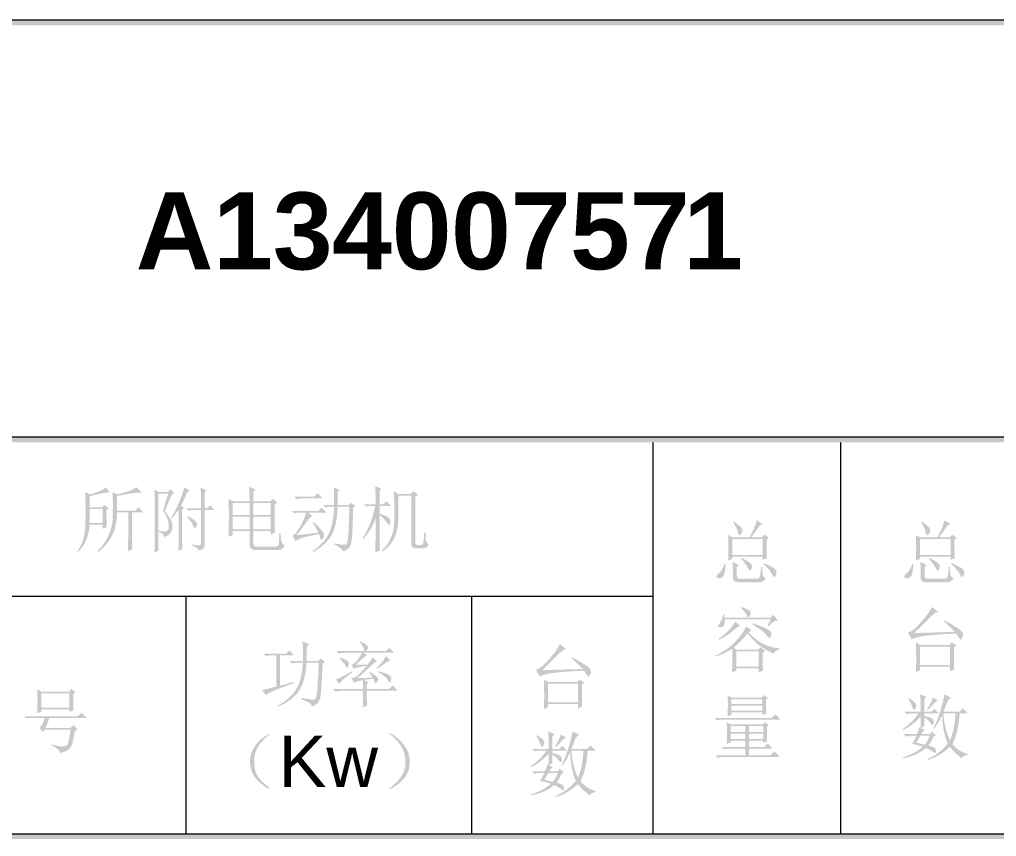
# Model space of a CAD drawing. Header units: millimetres. Extents: x 0 to 383, y 25 to 284.
# Drawn here: x 202.5 to 260.4, y 235.4 to 283.9 of the extents above; entities that cross this region are included whole.
import ezdxf

# ---------------------------------------------------------------- set-up
doc = ezdxf.new("R2010")
doc.units = ezdxf.units.MM

msp = doc.modelspace()

# ---------------------------------------------------------------- hatches: boundary and pattern name
h = msp.add_hatch(color=0)
h.dxf.hatch_style = 2
h.paths.add_polyline_path([(0, 283.548226), (383.109611, 283.548226), (383.109611, 283.886892), (0, 283.886892)])
h = msp.add_hatch(color=0)
h.dxf.hatch_style = 2
h.paths.add_polyline_path([(0.338667, 258.825559), (383.109611, 258.825559), (383.109611, 259.164226), (0.338667, 259.164226)])
h = msp.add_hatch(color=0)
h.dxf.hatch_style = 2
h.paths.add_polyline_path([(240.012361, 235.626892), (240.054694, 235.626892), (240.054694, 258.825559), (240.012361, 258.825559)])
h = msp.add_hatch(color=0)
h.dxf.hatch_style = 2
h.paths.add_polyline_path([(251.146028, 235.626892), (251.188361, 235.626892), (251.188361, 258.825559), (251.146028, 258.825559)])
h = msp.add_hatch(color=0)
h.paths.add_polyline_path([(209.164149, 253.027215), (209.168283, 252.783303), (209.180686, 252.481512), (208.916102, 252.34922), (208.928505, 252.824644), (208.932639, 253.258726), (208.932639, 254.664325), (208.271181, 254.664325), (208.257486, 254.30569), (208.208135, 253.965659), (208.123128, 253.644232), (208.002463, 253.341408), (207.846142, 253.057188), (207.654164, 252.791571), (207.426529, 252.544557), (207.163238, 252.316148), (207.113628, 252.365757), (207.288381, 252.54361), (207.449181, 252.746785), (207.596545, 252.975797), (207.73099, 253.231165), (207.844592, 253.494715), (207.928738, 253.747929), (207.982912, 253.990808), (208.006597, 254.223352), (208.019, 254.66088), (208.023134, 255.0612), (208.019, 255.487013), (208.006597, 255.871486), (208.271181, 255.722658), (208.491581, 255.780019), (208.68976, 255.836346), (208.865718, 255.89164), (209.019455, 255.9459), (209.150972, 255.999127), (209.260267, 256.05132), (209.347342, 256.10248), (209.412196, 256.152606), (209.726389, 255.838413), (209.653008, 255.842547), (209.548622, 255.838413), (209.41323, 255.826011), (209.246832, 255.80534), (209.049428, 255.776401), (208.821018, 255.739194), (208.561602, 255.693719), (208.271181, 255.639976), (208.271181, 254.763543), (209.34605, 254.763543), (209.544488, 254.961981), (209.842144, 254.664325), (209.164149, 254.664325)])
h.paths.add_polyline_path([(206.650608, 254.862762), (206.634071, 254.035939), (207.411285, 254.035939), (207.411285, 254.862762)])
h.paths.add_polyline_path([(207.593186, 256.136069), (207.857769, 255.85495), (207.773795, 255.851332), (207.6707, 255.84048), (207.548486, 255.822394), (207.407151, 255.797072), (207.246695, 255.764516), (207.06712, 255.724725), (206.868424, 255.677699), (206.650608, 255.623439), (206.650608, 254.961981), (207.394748, 254.961981), (207.52704, 255.110809), (207.775087, 254.895835), (207.642795, 254.796616), (207.643829, 254.466921), (207.646929, 254.188901), (207.652097, 253.962559), (207.659332, 253.787892), (207.411285, 253.688674), (207.411285, 253.93672), (206.634071, 253.93672), (206.620119, 253.712445), (206.586529, 253.49437), (206.533302, 253.282497), (206.460438, 253.076825), (206.367938, 252.877354), (206.2558, 252.684084), (206.124025, 252.497015), (205.972613, 252.316148), (205.923003, 252.34922), (206.065717, 252.590119), (206.180008, 252.833601), (206.266393, 253.080184), (206.325391, 253.330384), (206.364665, 253.604183), (206.391536, 253.920873), (206.406006, 254.279938), (206.408073, 254.680861), (206.403853, 255.071535), (206.399116, 255.400197), (206.393345, 255.666847), (206.386024, 255.871486), (206.650608, 255.722658), (206.935862, 255.809474), (207.196311, 255.904559), (207.419553, 256.012046)])
h = msp.add_hatch(color=0)
h.paths.add_polyline_path([(212.421832, 254.383205), (212.454905, 254.432814), (212.626556, 254.346084), (212.761518, 254.268139), (212.860306, 254.199495), (212.923438, 254.14067), (212.993028, 254.040762), (213.017144, 253.953257), (213.004742, 253.882977), (212.967535, 253.804429), (212.922059, 253.742417), (212.884852, 253.721747), (212.835243, 253.758954), (212.785634, 253.870575), (212.73189, 253.98943), (212.653342, 254.114487), (212.549989, 254.245746)])
h.paths.add_polyline_path([(212.124175, 254.829689), (212.124434, 254.333854), (212.125209, 253.896413), (212.126501, 253.517366), (212.128309, 253.196714), (212.130635, 252.934456), (212.133477, 252.730593), (212.136836, 252.585123), (212.140712, 252.498049), (211.909201, 252.382293), (211.913077, 252.50735), (211.916436, 252.684084), (211.919278, 252.912494), (211.921604, 253.19258), (211.923412, 253.524343), (211.924704, 253.907782), (211.925479, 254.342897), (211.925738, 254.829689), (211.799647, 254.660191), (211.685959, 254.515497), (211.584673, 254.395607), (211.49579, 254.300523), (211.462717, 254.350132), (211.600262, 254.560972), (211.732123, 254.796616), (211.858817, 255.057066), (211.980859, 255.342319), (212.08826, 255.616205), (212.17034, 255.842547), (212.226581, 256.021348), (212.256467, 256.152606), (212.57066, 255.954168), (212.438368, 255.85495), (212.244065, 255.437404), (212.05803, 255.044663), (212.256467, 254.928908)])
h.paths.add_polyline_path([(212.702951, 252.762632), (212.887953, 252.734727), (213.029546, 252.717157), (213.127732, 252.709922), (213.182509, 252.713023), (213.232118, 252.75023), (213.248655, 252.828778), (213.248655, 254.813153), (212.901389, 254.813153), (212.694683, 254.80075), (212.504514, 254.763543), (212.355686, 254.912372), (213.248655, 254.912372), (213.247621, 255.25447), (213.24452, 255.569696), (213.239353, 255.85805), (213.232118, 256.119533), (213.579384, 255.970705), (213.463628, 255.85495), (213.463628, 254.912372), (213.628993, 254.912372), (213.794358, 255.077736), (214.042405, 254.813153), (213.463628, 254.813153), (213.463628, 252.746095), (213.447092, 252.617938), (213.397483, 252.531122), (213.298264, 252.460842), (213.132899, 252.382293), (213.068821, 252.488747), (212.975803, 252.576597), (212.853847, 252.645843), (212.702951, 252.696486)])
h.paths.add_polyline_path([(210.487066, 252.283075), (210.490942, 252.41486), (210.494301, 252.57875), (210.497143, 252.774808), (210.499468, 253.0031), (210.501277, 253.263689), (210.502569, 253.55664), (210.503344, 253.882019), (210.503602, 254.239889), (210.503344, 254.595154), (210.502569, 254.91263), (210.501277, 255.192253), (210.499468, 255.433959), (210.497143, 255.637683), (210.494301, 255.803359), (210.490942, 255.930925), (210.487066, 256.020314), (210.735113, 255.871486), (211.280816, 255.871486), (211.429644, 256.036851), (211.661155, 255.80534), (211.512326, 255.706122), (211.098915, 254.73047), (211.25403, 254.53832), (211.372456, 254.375626), (211.454707, 254.242903), (211.501302, 254.14067), (211.546088, 253.978751), (211.561936, 253.837502), (211.541954, 253.692808), (211.484766, 253.523309), (211.43197, 253.434426), (211.347651, 253.349676), (211.231293, 253.269061), (211.082378, 253.19258), (211.028635, 253.300067), (210.950087, 253.391017), (210.846734, 253.465431), (210.718576, 253.523309), (210.718576, 252.39883)])
h.paths.add_polyline_path([(211.297352, 255.772267), (210.718576, 255.772267), (210.718576, 253.589455), (210.908746, 253.539845), (211.049306, 253.523309), (211.160927, 253.539845), (211.26428, 253.589455), (211.305707, 253.636997), (211.331114, 253.713478), (211.341019, 253.818898), (211.335938, 253.953257), (211.305879, 254.116554), (211.240164, 254.308791), (211.138275, 254.529966), (210.999696, 254.78008)])
h = msp.add_hatch(color=0)
h.paths.add_polyline_path([(216.125998, 255.309247), (216.121864, 255.768133), (216.109462, 256.185679), (216.4898, 256.003778), (216.357509, 255.888023), (216.357509, 255.309247), (217.366233, 255.309247), (217.531597, 255.474611), (217.763108, 255.243101), (217.61428, 255.127345), (217.614538, 254.812119), (217.615313, 254.527899), (217.616605, 254.274684), (217.618414, 254.052476), (217.620739, 253.861273), (217.623581, 253.701076), (217.62694, 253.571885), (217.630816, 253.4737), (217.382769, 253.357944), (217.382769, 253.556382), (216.357509, 253.556382), (216.357509, 252.812241), (216.369911, 252.73266), (216.407118, 252.675816), (216.46913, 252.641709), (216.555946, 252.63034), (217.696962, 252.63034), (217.763108, 252.647738), (217.812717, 252.682706), (217.84579, 252.73421), (217.862326, 252.801217), (217.870595, 252.90035), (217.878863, 253.040307), (217.887131, 253.220571), (217.895399, 253.440627), (217.978082, 253.440627), (217.981268, 253.251491), (217.991173, 253.097495), (218.008312, 252.978639), (218.033203, 252.894924), (218.106928, 252.775034), (218.209592, 252.67995), (218.135178, 252.56764), (218.044227, 252.492536), (217.924338, 252.44775), (217.763108, 252.431903), (216.473264, 252.431903), (216.321335, 252.452573), (216.212815, 252.514585), (216.147702, 252.617938), (216.125998, 252.762632), (216.125998, 253.556382), (215.133811, 253.556382), (215.133811, 253.324872), (214.885764, 253.209116), (214.9023, 254.366668), (214.898166, 254.937176), (214.885764, 255.458075), (215.150347, 255.309247)])
h.paths.add_polyline_path([(215.133811, 255.210028), (215.133811, 254.49896), (216.125998, 254.49896), (216.125998, 255.210028)])
h.paths.add_polyline_path([(216.357509, 255.210028), (216.357509, 254.49896), (217.382769, 254.49896), (217.382769, 255.210028)])
h.paths.add_polyline_path([(215.133811, 254.399741), (215.133811, 253.655601), (216.125998, 253.655601), (216.125998, 254.399741)])
h.paths.add_polyline_path([(216.357509, 254.399741), (216.357509, 253.655601), (217.382769, 253.655601), (217.382769, 254.399741)])
h = msp.add_hatch(color=0)
h.paths.add_polyline_path([(222.393316, 255.044663), (222.261024, 254.928908), (222.255609, 254.512407), (222.247675, 254.139378), (222.237285, 253.809887), (222.224506, 253.523998), (222.209402, 253.281776), (222.192036, 253.083284), (222.172475, 252.928589), (222.150781, 252.817753), (222.086616, 252.657729), (221.984728, 252.525609), (221.844598, 252.422429), (221.665712, 252.34922), (221.627471, 252.442238), (221.529286, 252.53939), (221.371156, 252.640676), (221.153082, 252.746095), (221.169618, 252.828778), (221.333949, 252.792604), (221.479677, 252.766766), (221.606801, 252.751263), (221.715321, 252.746095), (221.802827, 252.755053), (221.869661, 252.784681), (221.897567, 252.827055), (221.923405, 252.912838), (221.947176, 253.042029), (221.96888, 253.214628), (221.979205, 253.327531), (221.989465, 253.471891), (221.999595, 253.647645), (222.009532, 253.854727), (222.019211, 254.093074), (222.028566, 254.36262), (222.037535, 254.663302), (222.04605, 254.995054), (221.351519, 254.995054), (221.336102, 254.689129), (221.306733, 254.399741), (221.263928, 254.12689), (221.208203, 253.870575), (221.133789, 253.629762), (221.03457, 253.40342), (220.910547, 253.191546), (220.761719, 252.994142), (220.588, 252.809141), (220.388959, 252.634474), (220.164081, 252.470143), (219.912847, 252.316148), (219.863238, 252.365757), (220.110337, 252.547744), (220.322814, 252.730248), (220.501183, 252.913786), (220.645964, 253.098873), (220.764819, 253.291023), (220.865072, 253.495059), (220.94672, 253.710464), (221.009766, 253.93672), (221.058255, 254.176499), (221.095893, 254.432814), (221.122162, 254.705666), (221.136545, 254.995054), (220.838889, 254.995054), (220.640451, 254.961981), (220.50816, 255.094273), (221.136545, 255.094273), (221.135512, 255.420868), (221.132411, 255.706122), (221.127243, 255.950034), (221.120009, 256.152606), (221.467274, 255.987241), (221.351519, 255.871486), (221.351519, 255.094273), (222.012977, 255.094273), (222.145269, 255.243101)])
h.paths.add_polyline_path([(218.771832, 255.590366), (219.962457, 255.590366), (220.160894, 255.788804), (220.45855, 255.491148), (219.251389, 255.491148), (219.077756, 255.478745), (218.92066, 255.441538)])
h.paths.add_polyline_path([(218.63954, 254.747007), (220.193967, 254.747007), (220.392405, 254.945444), (220.690061, 254.647788), (219.582118, 254.647788), (219.846701, 254.449351), (219.757818, 254.394574), (219.656532, 254.296388), (219.542844, 254.154795), (219.416753, 253.969793), (219.279294, 253.773423), (219.148036, 253.597723), (219.022979, 253.442694), (218.904123, 253.308335), (220.210503, 253.457163), (220.041005, 253.77549), (219.863238, 254.069012), (219.912847, 254.102085), (220.049015, 253.974972), (220.168129, 253.858258), (220.27019, 253.75201), (220.355197, 253.65629), (220.423152, 253.571164), (220.474053, 253.496696), (220.507901, 253.432951), (220.524696, 253.379993), (220.534084, 253.292143), (220.529519, 253.218763), (220.511519, 253.159851), (220.480599, 253.11541), (220.422032, 253.060977), (220.392405, 253.043752), (220.351063, 253.064422), (220.326259, 253.126434), (220.243576, 253.374481), (219.957806, 253.320996), (219.704074, 253.268027), (219.482383, 253.215576), (219.29273, 253.163641), (219.135117, 253.112223), (219.009543, 253.061322), (218.916009, 253.010937), (218.854514, 252.961069), (218.672613, 253.291799), (218.769765, 253.344595), (218.879319, 253.453718), (219.001275, 253.619686), (219.135634, 253.843014), (219.262758, 254.082706), (219.36301, 254.297077), (219.436391, 254.48561), (219.482899, 254.647788), (218.953733, 254.647788), (218.771832, 254.614715)])
h = msp.add_hatch(color=0)
h.paths.add_polyline_path([(224.939931, 255.656512), (224.939931, 254.21784), (224.925461, 253.920959), (224.882053, 253.642165), (224.809706, 253.381457), (224.70842, 253.138836), (224.578196, 252.914302), (224.419032, 252.707855), (224.23093, 252.519494), (224.013889, 252.34922), (223.96428, 252.39883), (224.138687, 252.575563), (224.289841, 252.766766), (224.41774, 252.972438), (224.522385, 253.19258), (224.603775, 253.427191), (224.661911, 253.676271), (224.696793, 253.939821), (224.70842, 254.21784), (224.70842, 255.01159), (224.691884, 255.921095), (224.939931, 255.755731), (225.700608, 255.755731), (225.849436, 255.921095), (226.114019, 255.689585), (225.948655, 255.590366), (225.948655, 252.894924), (225.95899, 252.822577), (225.989996, 252.7709), (226.041672, 252.739894), (226.114019, 252.729559), (226.312457, 252.729559), (226.382737, 252.762632), (226.428212, 252.861851), (226.443715, 252.948667), (226.457151, 253.076825), (226.468519, 253.246323), (226.477821, 253.457163), (226.560503, 253.457163), (226.562571, 253.289818), (226.568772, 253.151928), (226.579107, 253.04401), (226.593576, 252.966582), (226.651454, 252.858406), (226.758941, 252.779168), (226.708384, 252.691232), (226.656277, 252.625517), (226.603137, 252.581506), (226.549479, 252.558682), (226.34553, 252.531122), (225.998264, 252.531122), (225.875274, 252.547658), (225.787424, 252.597267), (225.734714, 252.67995), (225.717144, 252.795705), (225.717144, 255.656512)])
h.paths.add_polyline_path([(223.831988, 254.515497), (223.832246, 254.098984), (223.833021, 253.725881), (223.834313, 253.396185), (223.836122, 253.109898), (223.838447, 252.867018), (223.84129, 252.667547), (223.844649, 252.511484), (223.848524, 252.39883), (223.583941, 252.283075), (223.591176, 252.682017), (223.596343, 253.151239), (223.599444, 253.690741), (223.600477, 254.300523), (223.461985, 253.963592), (223.294553, 253.647332), (223.098183, 253.351743), (222.872873, 253.076825), (222.8398, 253.126434), (223.072344, 253.537778), (223.273882, 253.994598), (223.444415, 254.496893), (223.583941, 255.044663), (223.187066, 255.044663), (223.038238, 255.01159), (222.905946, 255.143882), (223.600477, 255.143882), (223.596343, 255.701987), (223.583941, 256.218752), (223.947743, 256.069924), (223.831988, 255.954168), (223.831988, 255.143882), (224.063498, 255.143882), (224.245399, 255.325783), (224.526519, 255.044663), (223.831988, 255.044663), (223.831988, 254.598179), (224.012941, 254.527899), (224.159272, 254.465887), (224.271496, 254.412144), (224.35013, 254.366668), (224.444526, 254.271584), (224.47691, 254.151694), (224.449349, 253.98633), (224.427989, 253.924318), (224.410764, 253.903648), (224.382859, 253.913983), (224.348752, 253.944989), (224.308445, 253.996665), (224.261936, 254.069012), (224.080035, 254.296388)])
h = msp.add_hatch(color=0)
h.paths.add_polyline_path([(244.766262, 251.73208), (245.146601, 251.533642), (245.014309, 251.434424), (245.014309, 250.921793), (245.024644, 250.841178), (245.05565, 250.781234), (245.107327, 250.741959), (245.179674, 250.723356), (246.204934, 250.723356), (246.2722, 250.740926), (246.325512, 250.777099), (246.365389, 250.831876), (246.392347, 250.905257), (246.411898, 251.000342), (246.428865, 251.120231), (246.442732, 251.264925), (246.452981, 251.434424), (246.519127, 251.434424), (246.527481, 251.280428), (246.536352, 251.14917), (246.546257, 251.040649), (246.557712, 250.954866), (246.578296, 250.887687), (246.6149, 250.834977), (246.667007, 250.796736), (246.734101, 250.772965), (246.666921, 250.664445), (246.581138, 250.58693), (246.476752, 250.540421), (246.353762, 250.524918), (245.113528, 250.524918), (244.956431, 250.545589), (244.848944, 250.607601), (244.791067, 250.710954), (244.782799, 250.855648), (244.781765, 251.164673), (244.778664, 251.413753), (244.773497, 251.602889)])
h.paths.add_polyline_path([(245.262356, 251.913981), (245.295429, 251.96359), (245.476296, 251.870573), (245.622024, 251.789957), (245.732611, 251.721745), (245.808059, 251.665934), (245.894875, 251.566715), (245.923814, 251.467497), (245.911412, 251.381369), (245.874205, 251.291108), (245.82873, 251.224273), (245.791523, 251.202913), (245.737779, 251.24012), (245.675767, 251.351741), (245.612722, 251.473698), (245.522805, 251.608056), (245.406016, 251.754817)])
h.paths.add_polyline_path([(246.601809, 251.599788), (246.634882, 251.649398), (246.916691, 251.52124), (247.136488, 251.401351), (247.222185, 251.342526), (247.288761, 251.28215), (247.3357, 251.220742), (247.362486, 251.158816), (247.371443, 251.042372), (247.334925, 250.93833), (247.280493, 250.863916), (247.230194, 250.839111), (247.197122, 250.849446), (247.164049, 250.880452), (247.130976, 250.932129), (247.097903, 251.004476), (247.023489, 251.1347), (246.916002, 251.277327), (246.775442, 251.432357)])
h.paths.add_polyline_path([(244.286705, 251.599788), (244.352851, 251.599788), (244.3333, 251.366211), (244.308064, 251.178109), (244.277661, 251.035482), (244.242608, 250.93833), (244.155791, 250.81913), (244.04417, 250.761941), (243.936683, 250.753673), (243.862269, 250.778477), (243.820239, 250.81913), (243.807148, 250.855648), (243.816449, 250.892855), (243.844355, 250.93833), (243.890863, 250.992073), (243.955976, 251.054085), (244.05106, 251.150203), (244.137877, 251.273193), (244.216425, 251.423055)])
h.paths.add_polyline_path([(244.848944, 254.11333), (245.080455, 253.952788), (245.245819, 253.804649), (245.30163, 253.735317), (245.33677, 253.667535), (245.351239, 253.600786), (245.345038, 253.534554), (245.303697, 253.422933), (245.245819, 253.352653), (245.192076, 253.315446), (245.163137, 253.303043), (245.139366, 253.314412), (245.117662, 253.348519), (245.098025, 253.405363), (245.080455, 253.484944), (245.044281, 253.608968), (244.98537, 253.749528), (244.903721, 253.906624), (244.799335, 254.080257)])
h.paths.add_polyline_path([(244.501679, 251.814762), (244.518215, 252.591976), (244.501679, 253.31958), (244.749726, 253.187288), (245.774986, 253.187288), (245.913479, 253.454972), (246.031301, 253.712321), (246.128453, 253.959334), (246.204934, 254.196012), (246.5522, 253.947965), (246.386835, 253.898356), (246.118118, 253.522151), (245.874205, 253.187288), (246.535663, 253.187288), (246.651418, 253.352653), (246.916002, 253.154215), (246.78371, 253.03846), (246.784744, 252.660189), (246.787844, 252.352197), (246.793012, 252.114485), (246.800247, 251.947054), (246.5522, 251.847835), (246.5522, 252.029736), (244.749726, 252.029736), (244.749726, 251.897444)])
h.paths.add_polyline_path([(244.749726, 253.088069), (244.749726, 252.128955), (246.5522, 252.128955), (246.5522, 253.088069)])
h = msp.add_hatch(color=0)
h.paths.add_polyline_path([(255.899929, 251.73208), (256.280267, 251.533642), (256.147976, 251.434424), (256.147976, 250.921793), (256.158311, 250.841178), (256.189317, 250.781234), (256.240993, 250.741959), (256.31334, 250.723356), (257.338601, 250.723356), (257.405866, 250.740926), (257.459179, 250.777099), (257.499056, 250.831876), (257.526014, 250.905257), (257.545565, 251.000342), (257.562532, 251.120231), (257.576398, 251.264925), (257.586648, 251.434424), (257.652793, 251.434424), (257.661148, 251.280428), (257.670019, 251.14917), (257.679924, 251.040649), (257.691378, 250.954866), (257.711963, 250.887687), (257.748567, 250.834977), (257.800674, 250.796736), (257.867767, 250.772965), (257.800588, 250.664445), (257.714805, 250.58693), (257.610419, 250.540421), (257.487429, 250.524918), (256.247194, 250.524918), (256.090098, 250.545589), (255.982611, 250.607601), (255.924734, 250.710954), (255.916465, 250.855648), (255.915432, 251.164673), (255.912331, 251.413753), (255.907164, 251.602889)])
h.paths.add_polyline_path([(256.396023, 251.913981), (256.429095, 251.96359), (256.609963, 251.870573), (256.755691, 251.789957), (256.866278, 251.721745), (256.941726, 251.665934), (257.028542, 251.566715), (257.057481, 251.467497), (257.045079, 251.381369), (257.007872, 251.291108), (256.962396, 251.224273), (256.925189, 251.202913), (256.871446, 251.24012), (256.809434, 251.351741), (256.746389, 251.473698), (256.656472, 251.608056), (256.539683, 251.754817)])
h.paths.add_polyline_path([(257.735476, 251.599788), (257.768549, 251.649398), (258.050357, 251.52124), (258.270155, 251.401351), (258.355851, 251.342526), (258.422428, 251.28215), (258.469367, 251.220742), (258.496153, 251.158816), (258.50511, 251.042372), (258.468592, 250.93833), (258.41416, 250.863916), (258.363861, 250.839111), (258.330788, 250.849446), (258.297715, 250.880452), (258.264642, 250.932129), (258.231569, 251.004476), (258.157155, 251.1347), (258.049668, 251.277327), (257.909109, 251.432357)])
h.paths.add_polyline_path([(255.420372, 251.599788), (255.486517, 251.599788), (255.466966, 251.366211), (255.441731, 251.178109), (255.411328, 251.035482), (255.376274, 250.93833), (255.289458, 250.81913), (255.177837, 250.761941), (255.07035, 250.753673), (254.995936, 250.778477), (254.953906, 250.81913), (254.940814, 250.855648), (254.950116, 250.892855), (254.978021, 250.93833), (255.02453, 250.992073), (255.089642, 251.054085), (255.184727, 251.150203), (255.271543, 251.273193), (255.350092, 251.423055)])
h.paths.add_polyline_path([(255.982611, 254.11333), (256.214122, 253.952788), (256.379486, 253.804649), (256.435297, 253.735317), (256.470437, 253.667535), (256.484906, 253.600786), (256.478705, 253.534554), (256.437364, 253.422933), (256.379486, 253.352653), (256.325743, 253.315446), (256.296804, 253.303043), (256.273033, 253.314412), (256.251329, 253.348519), (256.231692, 253.405363), (256.214122, 253.484944), (256.177948, 253.608968), (256.119037, 253.749528), (256.037388, 253.906624), (255.933002, 254.080257)])
h.paths.add_polyline_path([(255.635345, 251.814762), (255.651882, 252.591976), (255.635345, 253.31958), (255.883392, 253.187288), (256.908653, 253.187288), (257.047146, 253.454972), (257.164968, 253.712321), (257.26212, 253.959334), (257.338601, 254.196012), (257.685866, 253.947965), (257.520502, 253.898356), (257.251784, 253.522151), (257.007872, 253.187288), (257.66933, 253.187288), (257.785085, 253.352653), (258.049668, 253.154215), (257.917377, 253.03846), (257.91841, 252.660189), (257.921511, 252.352197), (257.926678, 252.114485), (257.933913, 251.947054), (257.685866, 251.847835), (257.685866, 252.029736), (255.883392, 252.029736), (255.883392, 251.897444)])
h.paths.add_polyline_path([(255.883392, 253.088069), (255.883392, 252.128955), (257.685866, 252.128955), (257.685866, 253.088069)])
h = msp.add_hatch(color=0)
h.dxf.hatch_style = 2
h.paths.add_polyline_path([(156.947306, 249.681559), (240.054694, 249.681559), (240.054694, 249.723892), (156.947306, 249.723892)])
h = msp.add_hatch(color=0)
h.dxf.hatch_style = 2
h.paths.add_polyline_path([(212.326361, 235.626892), (212.368694, 235.626892), (212.368694, 249.681559), (212.326361, 249.681559)])
h = msp.add_hatch(color=0)
h.dxf.hatch_style = 2
h.paths.add_polyline_path([(229.259694, 235.626892), (229.302028, 235.626892), (229.302028, 249.681559), (229.259694, 249.681559)])
h = msp.add_hatch(color=0)
h.paths.add_polyline_path([(244.931627, 248.187986), (245.229283, 247.923403), (245.152802, 247.906866), (245.05565, 247.857257), (244.937828, 247.774575), (244.799335, 247.658819), (244.636038, 247.519293), (244.443801, 247.381834), (244.222626, 247.246442), (243.972512, 247.113116), (243.939439, 247.162726), (244.255699, 247.400437), (244.526484, 247.650551), (244.751793, 247.913067)])
h.paths.add_polyline_path([(245.956887, 248.088767), (246.281415, 247.971979), (246.543931, 247.869659), (246.744436, 247.781809), (246.882929, 247.708429), (246.974913, 247.639182), (247.035891, 247.563735), (247.065863, 247.482086), (247.06483, 247.394236), (247.046226, 247.314654), (247.023489, 247.25781), (246.996617, 247.223704), (246.965611, 247.212335), (246.891197, 247.249542), (246.800247, 247.361163), (246.671055, 247.502757), (246.48192, 247.662954), (246.232839, 247.841754), (245.923814, 248.039158)])
h.paths.add_polyline_path([(245.576549, 247.906866), (245.890741, 247.658819), (245.70884, 247.559601), (245.940351, 247.321975), (246.171861, 247.122074), (246.403372, 246.960412), (246.634882, 246.837509), (246.865359, 246.745439), (247.093769, 246.675589), (247.320111, 246.627444), (247.544387, 246.600486), (247.544387, 246.53434), (247.430699, 246.500234), (247.337681, 246.447524), (247.265334, 246.37621), (247.213658, 246.286293), (246.775442, 246.488865), (246.353762, 246.765851), (246.155325, 246.929148), (245.973424, 247.104848), (245.808059, 247.29295), (245.659231, 247.493455), (245.26649, 247.034568), (244.848944, 246.650095), (244.981236, 246.517804), (246.287616, 246.517804), (246.419908, 246.666632), (246.701028, 246.435122), (246.5522, 246.335903), (246.553233, 245.979335), (246.556334, 245.686847), (246.561501, 245.458437), (246.568736, 245.294106), (246.320689, 245.178351), (246.320689, 245.409861), (244.981236, 245.409861), (244.981236, 245.277569), (244.733189, 245.161814), (244.737065, 245.256382), (244.740424, 245.374721), (244.743266, 245.516831), (244.745592, 245.682713), (244.7474, 245.872365), (244.748692, 246.085789), (244.749467, 246.322984), (244.749726, 246.58395), (244.532685, 246.44339), (244.294973, 246.319366), (244.036591, 246.211879), (243.757538, 246.120929), (243.741002, 246.170538), (243.977766, 246.287413), (244.192309, 246.406872), (244.385148, 246.529431), (244.5568, 246.655608), (244.86617, 246.928459), (245.146601, 247.234384), (245.386379, 247.564424)])
h.paths.add_polyline_path([(244.981236, 246.418585), (244.981236, 245.50908), (246.320689, 245.50908), (246.320689, 246.418585)])
h.paths.add_polyline_path([(245.262356, 248.998273), (245.295429, 249.047882), (245.440123, 248.999392), (245.560012, 248.953486), (245.655097, 248.910681), (245.725377, 248.871493), (245.812193, 248.792256), (245.841132, 248.700616), (245.82873, 248.626202), (245.791523, 248.535252), (245.746047, 248.460838), (245.70884, 248.436033), (245.659231, 248.469106), (245.609622, 248.568325), (245.473196, 248.77503)])
h.paths.add_polyline_path([(246.833319, 247.939939), (247.031757, 248.320278), (244.286705, 248.320278), (244.291528, 248.113572), (244.242608, 247.956476), (244.202214, 247.899632), (244.155102, 247.861391), (244.100756, 247.841754), (244.038658, 247.84072), (243.939439, 247.865525), (243.906366, 247.906866), (243.927037, 247.98128), (243.989049, 248.072231), (244.058295, 248.180751), (244.117206, 248.307875), (244.165782, 248.453603), (244.204023, 248.617934), (244.270168, 248.617934), (244.286705, 248.419497), (247.01522, 248.419497), (247.164049, 248.584861), (247.461705, 248.270668), (247.338715, 248.247931), (247.201256, 248.179718), (247.049327, 248.06603), (246.882929, 247.906866)])
h = msp.add_hatch(color=0)
h.paths.add_polyline_path([(255.883392, 246.699705), (255.883392, 245.608299), (257.652793, 245.608299), (257.652793, 246.699705)])
h.paths.add_polyline_path([(255.536127, 247.509991), (257.933913, 247.576137), (257.825393, 247.702228), (257.681732, 247.848989), (257.502932, 248.01642), (257.288991, 248.204523), (257.338601, 248.254132), (257.627989, 248.091868), (257.867767, 247.952342), (258.057937, 247.835553), (258.198497, 247.741502), (258.299782, 247.658819), (258.372129, 247.576137), (258.415538, 247.493455), (258.430007, 247.410773), (258.417605, 247.344627), (258.380398, 247.245408), (258.334922, 247.158592), (258.297715, 247.129653), (258.25224, 247.146189), (258.215033, 247.195799), (258.016595, 247.476918), (257.660028, 247.464516), (257.284857, 247.443845), (256.891083, 247.414907), (256.478705, 247.3777), (256.094232, 247.331191), (255.784174, 247.274347), (255.548529, 247.207167), (255.387299, 247.129653), (255.155788, 247.543064), (255.234336, 247.56072), (255.321153, 247.597497), (255.416237, 247.65391), (255.51959, 247.730477), (255.636379, 247.83383), (255.771771, 247.970256), (255.925767, 248.139755), (256.098366, 248.342326), (256.264764, 248.551013), (256.400157, 248.738512), (256.504543, 248.904308), (256.577924, 249.047882), (256.958262, 248.766762), (256.788763, 248.708885), (256.644069, 248.601398), (256.594202, 248.551788), (256.519012, 248.477374), (256.418502, 248.378155), (256.29267, 248.254132), (256.141516, 248.105304), (255.965041, 247.931671), (255.763245, 247.733234)])
h.paths.add_polyline_path([(255.635345, 245.194887), (255.64258, 245.377908), (255.647748, 245.580049), (255.650848, 245.801827), (255.651882, 246.043759), (255.647748, 246.526761), (255.635345, 246.964288), (255.899929, 246.798924), (257.61972, 246.798924), (257.735476, 246.964288), (258.033132, 246.782387), (257.884304, 246.650095), (257.884304, 245.806736), (257.888438, 245.60003), (257.90084, 245.343715), (257.652793, 245.22796), (257.652793, 245.50908), (255.883392, 245.50908), (255.883392, 245.310642)])
h = msp.add_hatch(color=0)
h.paths.add_polyline_path([(219.290194, 245.841793), (219.295362, 246.21283), (219.294329, 246.532191), (219.287094, 246.799874), (219.273658, 247.015882), (219.670533, 246.833981), (219.521705, 246.701689), (219.520671, 246.455709), (219.517571, 246.2304), (219.512403, 246.025762), (219.505168, 245.841793), (220.1997, 245.841793), (220.348528, 246.007158), (220.596575, 245.792184), (220.464283, 245.692965), (220.448263, 245.391444), (220.433277, 245.115309), (220.419324, 244.864624), (220.406405, 244.639455), (220.39452, 244.439866), (220.383668, 244.265921), (220.373849, 244.117685), (220.365064, 243.995222), (220.342413, 243.793598), (220.307876, 243.626597), (220.26197, 243.493702), (220.205212, 243.394398), (220.051561, 243.249704), (219.835898, 243.146351), (219.790422, 243.260039), (219.670533, 243.369593), (219.47623, 243.475013), (219.207512, 243.576299), (219.224049, 243.658981), (219.478383, 243.615573), (219.67949, 243.584567), (219.827888, 243.565963), (219.924092, 243.559762), (219.989118, 243.581466), (220.043292, 243.646579), (220.086098, 243.755099), (220.117017, 243.907028), (220.129678, 244.011673), (220.142856, 244.151974), (220.15655, 244.327932), (220.170761, 244.539547), (220.185489, 244.786819), (220.200733, 245.069748), (220.216494, 245.388333), (220.232773, 245.742575), (219.505168, 245.742575), (219.474249, 245.418047), (219.431443, 245.122457), (219.377269, 244.855807), (219.312243, 244.618095), (219.230508, 244.400107), (219.125519, 244.192971), (218.996758, 243.997203), (218.84371, 243.813321), (218.657675, 243.638569), (218.430299, 243.469501), (218.161581, 243.3056), (217.851523, 243.146351), (217.801913, 243.19596), (218.059262, 243.354176), (218.285605, 243.514976), (218.480942, 243.678876), (218.645273, 243.846394), (218.784799, 244.02106), (218.905722, 244.206062), (219.008041, 244.401399), (219.091757, 244.607071), (219.15997, 244.836428), (219.21578, 245.102476), (219.259189, 245.404697), (219.290194, 245.742575), (218.84371, 245.742575), (218.645273, 245.709502), (218.512981, 245.841793)])
h.paths.add_polyline_path([(217.934205, 244.386585), (218.368287, 244.50234), (218.744491, 244.618095), (218.777564, 244.55195), (218.431418, 244.424826), (218.120929, 244.308037), (217.846613, 244.201583), (217.608988, 244.105465), (217.413565, 244.019682), (217.265167, 243.944235), (217.163279, 243.879123), (217.107382, 243.824345), (216.875872, 244.138538), (217.021599, 244.163343), (217.210735, 244.204684), (217.443279, 244.262562), (217.719231, 244.336976), (217.719231, 246.189059), (217.471184, 246.189059), (217.264478, 246.176657), (217.074309, 246.13945), (216.925481, 246.288278), (218.298007, 246.288278), (218.479908, 246.470179), (218.761028, 246.189059), (217.934205, 246.189059)])
h = msp.add_hatch(color=0)
h.paths.add_polyline_path([(221.45647, 246.007158), (221.489543, 246.056767), (221.627003, 246.008192), (221.741724, 245.961683), (221.833708, 245.917241), (221.902955, 245.874866), (221.989771, 245.78805), (222.01871, 245.692965), (222.006997, 245.630954), (221.974613, 245.544137), (221.936717, 245.469723), (221.902955, 245.444918), (221.865748, 245.473857), (221.820273, 245.560674), (221.760328, 245.656792), (221.679713, 245.763245), (221.578427, 245.880034)])
h.paths.add_polyline_path([(221.241497, 244.766924), (221.303508, 244.785269), (221.382056, 244.815499), (221.477141, 244.857616), (221.588762, 244.911618), (221.71692, 244.977505), (221.861614, 245.055278), (222.022844, 245.144937), (222.200611, 245.246481), (222.233684, 245.196872), (221.759639, 244.822045), (221.572915, 244.643589), (221.45647, 244.485804)])
h.paths.add_polyline_path([(224.317278, 245.825257), (224.032024, 245.618551), (223.705429, 245.395309), (223.672356, 245.444918), (223.842888, 245.618551), (223.990683, 245.792184), (224.11574, 245.965817), (224.218059, 246.13945), (224.482642, 245.874866)])
h.paths.add_polyline_path([(223.738502, 245.196872), (223.755038, 245.246481), (224.014454, 245.175254), (224.213925, 245.110744), (224.353451, 245.053469), (224.433033, 245.003946), (224.507447, 244.908173), (224.532252, 244.799997), (224.504691, 244.640144), (224.479197, 244.585712), (224.449569, 244.568486), (224.422698, 244.578821), (224.391692, 244.609827), (224.356552, 244.661504), (224.317278, 244.733851), (224.225294, 244.849606), (224.09817, 244.965361), (223.935906, 245.081116)])
h.paths.add_polyline_path([(222.961288, 246.122913), (222.764918, 245.943079), (222.605754, 245.800452), (222.483798, 245.695032), (222.399049, 245.626819), (222.746314, 245.630954), (223.126653, 245.643356), (223.300286, 245.85833), (223.424309, 246.073304), (223.688892, 245.825257), (223.60621, 245.787016), (223.490455, 245.705368), (223.341627, 245.580311), (223.159726, 245.411845), (222.97059, 245.233045), (222.800058, 245.076982), (222.648129, 244.943657), (222.514804, 244.833069), (223.424309, 244.866142), (223.341627, 244.998434), (223.225872, 245.163799), (223.258944, 245.196872), (223.39537, 245.118323), (223.506991, 245.048043), (223.593808, 244.986032), (223.655819, 244.932288), (223.730234, 244.841338), (223.755038, 244.766924), (223.738502, 244.704912), (223.688892, 244.618095), (223.631015, 244.543681), (223.589674, 244.518877), (223.573137, 244.531279), (223.556601, 244.568486), (223.51526, 244.675973), (223.457382, 244.799997), (223.361264, 244.789661), (223.238274, 244.775192), (223.088412, 244.756588), (222.911679, 244.733851), (223.192799, 244.568486), (223.077043, 244.485804), (223.077043, 244.188148), (224.39996, 244.188148), (224.614934, 244.403122), (224.91259, 244.088929), (223.077043, 244.088929), (223.078077, 243.760267), (223.081178, 243.501885), (223.086345, 243.313782), (223.09358, 243.19596), (222.845533, 243.113278), (222.857935, 243.572164), (222.862069, 244.088929), (221.621835, 244.088929), (221.415129, 244.076526), (221.22496, 244.039319), (221.076132, 244.188148), (222.862069, 244.188148), (222.862069, 244.717314), (222.692571, 244.688375), (222.547877, 244.651168), (222.427987, 244.605693), (222.332903, 244.55195), (222.167538, 244.833069), (222.278126, 244.849606), (222.394914, 244.899215), (222.517904, 244.981898), (222.647095, 245.097653), (222.886874, 245.3457), (223.077043, 245.560674), (222.799024, 245.5245), (222.576816, 245.482125), (222.410417, 245.43355), (222.29983, 245.378773), (222.167538, 245.643356), (222.238852, 245.653691), (222.3205, 245.701234), (222.412484, 245.785983), (222.514804, 245.907939), (222.612989, 246.040231), (222.692571, 246.155986), (222.753549, 246.255205), (222.795924, 246.337887), (221.836809, 246.337887), (221.630103, 246.325485), (221.439934, 246.288278), (221.291106, 246.437106), (222.928215, 246.437106), (222.898243, 246.576632), (222.841399, 246.714092), (222.757683, 246.849484), (222.647095, 246.982809), (222.680168, 247.015882), (222.829083, 246.951889), (222.945441, 246.892548), (223.029759, 246.838373), (223.082556, 246.789884), (223.139744, 246.710646), (223.159726, 246.65208), (223.126653, 246.548727), (223.027434, 246.437106), (224.201523, 246.437106), (224.416497, 246.635543), (224.697616, 246.337887), (222.895142, 246.337887), (223.110116, 246.155986)])
h = msp.add_hatch(color=0)
h.paths.add_polyline_path([(233.827726, 244.498372), (233.827726, 243.406965), (235.597127, 243.406965), (235.597127, 244.498372)])
h.paths.add_polyline_path([(233.48046, 245.308658), (235.878247, 245.374804), (235.769726, 245.500894), (235.626066, 245.647655), (235.447265, 245.815087), (235.233325, 246.003189), (235.282934, 246.052799), (235.572322, 245.890535), (235.812101, 245.751008), (236.00227, 245.63422), (236.14283, 245.540168), (236.244116, 245.457486), (236.316463, 245.374804), (236.359871, 245.292122), (236.37434, 245.209439), (236.361938, 245.143293), (236.324731, 245.044075), (236.279256, 244.957258), (236.242049, 244.928319), (236.196573, 244.944856), (236.159366, 244.994465), (235.960929, 245.275585), (235.604361, 245.263183), (235.229191, 245.242512), (234.835416, 245.213573), (234.423038, 245.176366), (234.038566, 245.129858), (233.728507, 245.073013), (233.492862, 245.005834), (233.331632, 244.928319), (233.100122, 245.341731), (233.17867, 245.359387), (233.265486, 245.396163), (233.360571, 245.452577), (233.463924, 245.529144), (233.580712, 245.632497), (233.716105, 245.768923), (233.8701, 245.938421), (234.0427, 246.140993), (234.209098, 246.34968), (234.34449, 246.537179), (234.448876, 246.702974), (234.522257, 246.846549), (234.902595, 246.565429), (234.733097, 246.507551), (234.588403, 246.400064), (234.538535, 246.350455), (234.463346, 246.276041), (234.362835, 246.176822), (234.237003, 246.052799), (234.085849, 245.90397), (233.909374, 245.730338), (233.707578, 245.5319)])
h.paths.add_polyline_path([(233.579679, 242.993554), (233.586914, 243.176575), (233.592081, 243.378715), (233.595182, 243.600494), (233.596215, 243.842425), (233.592081, 244.325428), (233.579679, 244.762955), (233.844262, 244.59759), (235.564054, 244.59759), (235.679809, 244.762955), (235.977465, 244.581054), (235.828637, 244.448762), (235.828637, 243.605403), (235.832771, 243.398697), (235.845174, 243.142382), (235.597127, 243.026627), (235.597127, 243.307747), (233.827726, 243.307747), (233.827726, 243.109309)])
h = msp.add_hatch(color=0)
h.paths.add_polyline_path([(205.672972, 243.883877), (205.674006, 243.544879), (205.677106, 243.272028), (205.682274, 243.065322), (205.689509, 242.924762), (205.441462, 242.825543), (205.441462, 242.990908), (203.787816, 242.990908), (203.787816, 242.84208), (203.539769, 242.759398), (203.552171, 243.099084), (203.556306, 243.459441), (203.552171, 243.822554), (203.539769, 244.164997), (203.787816, 244.032705), (205.424925, 244.032705), (205.573753, 244.198069), (205.805264, 243.999632)])
h.paths.add_polyline_path([(203.787816, 243.933486), (203.787816, 243.090127), (205.441462, 243.090127), (205.441462, 243.933486)])
h.paths.add_polyline_path([(205.772191, 241.701064), (205.735501, 241.497459), (205.699844, 241.316592), (205.665221, 241.158462), (205.631631, 241.023069), (205.599075, 240.910415), (205.567552, 240.820498), (205.537063, 240.753318), (205.507608, 240.708877), (205.391852, 240.596567), (205.276097, 240.521464), (205.123135, 240.460141), (204.895759, 240.394684), (204.851317, 240.515607), (204.751065, 240.630329), (204.595002, 240.738849), (204.383128, 240.841168), (204.399665, 240.907314), (204.608438, 240.849437), (204.788272, 240.808095), (204.939167, 240.783291), (205.061123, 240.775023), (205.152763, 240.787425), (205.265073, 240.824632), (205.296326, 240.85047), (205.328032, 240.90318), (205.360125, 240.982762), (205.392541, 241.089215), (205.425216, 241.22254), (205.458084, 241.382737), (205.491082, 241.569806), (205.524144, 241.783747), (204.00279, 241.783747), (203.853962, 241.651455), (203.655524, 241.882965), (203.759566, 241.969782), (203.842938, 242.097939), (203.916663, 242.267438), (203.986253, 242.478278), (203.043675, 242.478278), (202.894847, 242.445205), (202.762556, 242.577497), (205.954092, 242.577497), (206.169066, 242.79247), (206.466722, 242.478278), (204.267373, 242.478278), (204.035863, 241.882965), (205.507608, 241.882965), (205.689509, 242.064866), (205.937556, 241.816819)])
h = msp.add_hatch(color=0)
h.paths.add_polyline_path([(255.899929, 241.419283), (255.651882, 241.005872), (255.887526, 240.952128), (256.164512, 240.890116), (256.238926, 240.985201), (256.31334, 241.10509), (256.387754, 241.249784), (256.462168, 241.419283)])
h.paths.add_polyline_path([(255.221934, 243.651705), (255.363527, 243.558687), (255.474115, 243.478072), (255.553697, 243.409859), (255.602273, 243.354049), (255.651882, 243.267232), (255.668418, 243.20522), (255.652571, 243.122538), (255.607785, 243.039856), (255.557486, 242.977844), (255.51959, 242.957174), (255.494786, 242.967509), (255.469981, 242.998515), (255.445176, 243.050191), (255.420372, 243.122538), (255.325287, 243.362317), (255.172325, 243.618632)])
h.paths.add_polyline_path([(256.644069, 243.701314), (256.941726, 243.502877), (256.817702, 243.444999), (256.710215, 243.337512), (256.643036, 243.263098), (256.557253, 243.172148), (256.452867, 243.064661), (256.329877, 242.940637), (256.280267, 242.97371), (256.420827, 243.20522), (256.528314, 243.403658), (256.602728, 243.569023)])
h.paths.add_polyline_path([(255.899929, 243.883215), (256.263731, 243.717851), (256.131439, 243.602095), (256.131439, 242.841418), (256.544851, 242.841418), (256.726752, 243.023319), (257.007872, 242.7422), (256.131439, 242.7422), (256.131439, 242.593372), (256.303091, 242.552117), (256.438053, 242.511378), (256.536841, 242.471674), (256.599972, 242.433519), (256.669563, 242.350148), (256.693679, 242.246106), (256.677142, 242.119326), (256.656472, 242.064894), (256.627533, 242.047668), (256.582058, 242.076607), (256.511778, 242.163424), (256.350547, 242.341191), (256.131439, 242.510689), (256.131439, 241.998059), (255.933002, 241.865767), (256.164512, 241.766549), (256.12007, 241.738643), (256.069428, 241.688), (256.012583, 241.61462), (255.949538, 241.518502), (256.462168, 241.518502), (256.577924, 241.66733), (256.82597, 241.452356), (256.677142, 241.369674), (256.596527, 241.193974), (256.520046, 241.047213), (256.447699, 240.92939), (256.379486, 240.840507), (256.500495, 240.806487), (256.599283, 240.770916), (256.676367, 240.734312), (256.732264, 240.697191), (256.801855, 240.61382), (256.82597, 240.509778), (256.813568, 240.422961), (256.776361, 240.394023), (256.722618, 240.410559), (256.660606, 240.460168), (256.466303, 240.584192), (256.247194, 240.691679), (255.944371, 240.479805), (255.614675, 240.307206), (255.258108, 240.173881), (254.874668, 240.07983), (254.858132, 240.129439), (255.2178, 240.262764), (255.536127, 240.414693), (255.813112, 240.585225), (256.048757, 240.774361), (255.722162, 240.87358), (255.403835, 240.939726), (255.445176, 241.006905), (255.503054, 241.109224), (255.577468, 241.246684), (255.668418, 241.419283), (255.453444, 241.419283), (255.246739, 241.406881), (255.056569, 241.369674), (254.907741, 241.518502), (255.701491, 241.518502), (255.767637, 241.700403), (255.833783, 241.915377), (255.916465, 241.882304), (255.916465, 242.560299), (255.684955, 242.318453), (255.436908, 242.105546), (255.172325, 241.921578), (254.891205, 241.766549), (254.858132, 241.816158), (255.145453, 242.035266), (255.395567, 242.262642), (255.608474, 242.498287), (255.784174, 242.7422), (255.486517, 242.7422), (255.279812, 242.729797), (255.089642, 242.69259), (254.940814, 242.841418), (255.916465, 242.841418), (255.912331, 243.399524)])
h.paths.add_polyline_path([(257.255918, 242.7422), (257.311729, 242.282279), (257.396478, 241.861633), (257.510166, 241.480261), (257.652793, 241.138163), (257.772683, 241.449255), (257.867767, 241.820292), (257.938047, 242.251274), (257.983523, 242.7422)])
h.paths.add_polyline_path([(257.338601, 243.883215), (257.718939, 243.668241), (257.603184, 243.593827), (257.520502, 243.469804), (257.480194, 243.374719), (257.425417, 243.238293), (257.356171, 243.060526), (257.272455, 242.841418), (258.215033, 242.841418), (258.41347, 243.039856), (258.711127, 242.7422), (258.231569, 242.7422), (258.203147, 242.446094), (258.167491, 242.169625), (258.124599, 241.912793), (258.074473, 241.675598), (258.017112, 241.45804), (257.952517, 241.26012), (257.880686, 241.081836), (257.801622, 240.923189), (258.000059, 240.713383), (258.215033, 240.546985), (258.446543, 240.423995), (258.69459, 240.344413), (258.69459, 240.278267), (258.556097, 240.247262), (258.454812, 240.203853), (258.390733, 240.148043), (258.363861, 240.07983), (258.158189, 240.233826), (257.97112, 240.398157), (257.802655, 240.572823), (257.652793, 240.757825), (257.366506, 240.510811), (257.053347, 240.298938), (256.713316, 240.122205), (256.346413, 239.980611), (256.31334, 240.03022), (256.674042, 240.217289), (256.995469, 240.43123), (257.277623, 240.672042), (257.520502, 240.939726), (257.382009, 241.337634), (257.280723, 241.754146), (257.216644, 242.189262), (257.189773, 242.642981), (256.987201, 242.225435), (256.710215, 241.832694), (256.660606, 241.865767), (256.758016, 242.041984), (256.851809, 242.239905), (256.941984, 242.45953), (257.028542, 242.700859), (257.111483, 242.963892), (257.190806, 243.248629), (257.266512, 243.55507)])
h = msp.add_hatch(color=0)
h.paths.add_polyline_path([(244.650507, 241.998059), (244.650507, 241.650793), (245.526939, 241.650793), (245.526939, 241.998059)])
h.paths.add_polyline_path([(245.741913, 241.998059), (245.741913, 241.650793), (246.585273, 241.650793), (246.585273, 241.998059)])
h.paths.add_polyline_path([(244.650507, 241.551575), (244.650507, 241.220845), (245.526939, 241.220845), (245.526939, 241.551575)])
h.paths.add_polyline_path([(245.741913, 241.551575), (245.741913, 241.220845), (246.585273, 241.220845), (246.585273, 241.551575)])
h.paths.add_polyline_path([(246.800247, 241.94845), (246.80128, 241.65286), (246.804381, 241.411015), (246.809548, 241.222913), (246.816783, 241.088554), (246.585273, 240.989335), (246.585273, 241.121627), (245.741913, 241.121627), (245.741913, 240.757825), (246.634882, 240.757825), (246.866392, 240.956262), (247.130976, 240.658606), (245.741913, 240.658606), (245.741913, 240.261731), (247.01522, 240.261731), (247.263267, 240.493241), (247.544387, 240.162512), (244.303241, 240.162512), (244.096536, 240.15011), (243.906366, 240.112903), (243.757538, 240.261731), (245.526939, 240.261731), (245.526939, 240.658606), (244.667043, 240.658606), (244.460338, 240.646204), (244.270168, 240.608997), (244.12134, 240.757825), (245.526939, 240.757825), (245.526939, 241.121627), (244.650507, 241.121627), (244.650507, 241.022408), (244.418997, 240.939726), (244.435533, 241.59016), (244.418997, 242.229569), (244.650507, 242.097278), (246.568736, 242.097278), (246.667955, 242.229569), (246.916002, 242.047668)])
h.paths.add_polyline_path([(244.700116, 243.585559), (244.700116, 243.304439), (246.535663, 243.304439), (246.535663, 243.585559)])
h.paths.add_polyline_path([(244.700116, 243.20522), (244.700116, 242.907564), (246.535663, 242.907564), (246.535663, 243.20522)])
h.paths.add_polyline_path([(246.750637, 243.552486), (246.751671, 243.2724), (246.754771, 243.04399), (246.759939, 242.867257), (246.767174, 242.7422), (246.535663, 242.642981), (246.535663, 242.808345), (244.700116, 242.808345), (244.700116, 242.659517), (244.468606, 242.560299), (244.481008, 242.858644), (244.485142, 243.227269), (244.484109, 243.415285), (244.481008, 243.573846), (244.475841, 243.702434), (244.468606, 243.800533), (244.716653, 243.684778), (246.50259, 243.684778), (246.601809, 243.833606), (246.866392, 243.651705)])
h.paths.add_polyline_path([(243.691392, 242.477616), (247.081366, 242.477616), (247.312877, 242.69259), (247.593997, 242.378398), (244.154413, 242.378398), (244.009719, 242.365995), (243.84022, 242.328788)])
h = msp.add_hatch(color=0)
h.dxf.hatch_style = 2
h.paths.add_polyline_path([(225.342097, 238.957335), (225.202571, 238.79309), (225.056843, 238.647965), (224.904915, 238.522478), (224.746785, 238.417144), (224.605191, 238.339716), (224.502872, 238.289676), (224.439827, 238.267541), (224.416056, 238.273828), (224.428372, 238.302853), (224.473244, 238.348931), (224.550156, 238.412579), (224.65859, 238.494314), (224.775465, 238.590519), (224.894924, 238.714111), (225.017483, 238.865609), (225.14366, 239.04553), (225.254161, 239.248015), (225.329006, 239.46652), (225.367677, 239.700528), (225.369658, 239.949523), (225.340805, 240.194555), (225.287665, 240.417367), (225.210753, 240.618474), (225.110587, 240.798394), (224.886656, 241.10363), (224.65859, 241.338585), (224.550156, 241.427555), (224.473244, 241.49637), (224.428372, 241.545549), (224.416056, 241.575608), (224.438793, 241.580775), (224.498738, 241.554937), (224.59589, 241.498093), (224.730248, 241.410243), (224.883124, 241.294488), (225.035484, 241.153928), (225.18681, 240.988563), (225.336585, 240.798394), (225.465862, 240.587468), (225.556382, 240.359489), (225.608661, 240.11394), (225.623217, 239.850304), (225.602546, 239.589855), (225.548803, 239.35421), (225.461987, 239.14337)])
h = msp.add_hatch(color=0)
h.paths.add_polyline_path([(233.844262, 239.21795), (233.596215, 238.804538), (233.83186, 238.750795), (234.108845, 238.688783), (234.18326, 238.783868), (234.257674, 238.903757), (234.332088, 239.048451), (234.406502, 239.21795)])
h.paths.add_polyline_path([(233.166267, 241.450372), (233.307861, 241.357354), (233.418448, 241.276739), (233.49803, 241.208526), (233.546606, 241.152715), (233.596215, 241.065899), (233.612752, 241.003887), (233.596904, 240.921205), (233.552118, 240.838523), (233.50182, 240.776511), (233.463924, 240.75584), (233.439119, 240.766176), (233.414314, 240.797181), (233.38951, 240.848858), (233.364705, 240.921205), (233.26962, 241.160984), (233.116658, 241.417299)])
h.paths.add_polyline_path([(234.588403, 241.499981), (234.886059, 241.301543), (234.762036, 241.243666), (234.654549, 241.136179), (234.587369, 241.061765), (234.501586, 240.970814), (234.3972, 240.863327), (234.27421, 240.739304), (234.224601, 240.772377), (234.365161, 241.003887), (234.472648, 241.202325), (234.547062, 241.367689)])
h.paths.add_polyline_path([(233.844262, 241.681882), (234.208064, 241.516517), (234.075773, 241.400762), (234.075773, 240.640085), (234.489184, 240.640085), (234.671085, 240.821986), (234.952205, 240.540866), (234.075773, 240.540866), (234.075773, 240.392038), (234.247424, 240.350783), (234.382386, 240.310045), (234.481174, 240.27034), (234.544306, 240.232186), (234.613896, 240.148814), (234.638012, 240.044773), (234.621476, 239.917993), (234.600805, 239.863561), (234.571866, 239.846335), (234.526391, 239.875274), (234.456111, 239.96209), (234.294881, 240.139857), (234.075773, 240.309356), (234.075773, 239.796726), (233.877335, 239.664434), (234.108845, 239.565215), (234.064404, 239.53731), (234.013761, 239.486667), (233.956917, 239.413287), (233.893872, 239.317168), (234.406502, 239.317168), (234.522257, 239.465997), (234.770304, 239.251023), (234.621476, 239.16834), (234.54086, 238.99264), (234.464379, 238.845879), (234.392032, 238.728057), (234.323819, 238.639174), (234.444828, 238.605153), (234.543617, 238.569583), (234.620701, 238.532979), (234.676597, 238.495858), (234.746188, 238.412486), (234.770304, 238.308444), (234.757901, 238.221628), (234.720694, 238.192689), (234.666951, 238.209226), (234.604939, 238.258835), (234.410636, 238.382859), (234.191528, 238.490345), (233.888704, 238.278472), (233.559008, 238.105873), (233.202441, 237.972548), (232.819002, 237.878497), (232.802465, 237.928106), (233.162133, 238.061431), (233.48046, 238.21336), (233.757446, 238.383892), (233.99309, 238.573028), (233.666495, 238.672247), (233.348168, 238.738392), (233.38951, 238.805572), (233.447387, 238.907891), (233.521801, 239.04535), (233.612752, 239.21795), (233.397778, 239.21795), (233.191072, 239.205547), (233.000903, 239.16834), (232.852075, 239.317168), (233.645825, 239.317168), (233.71197, 239.499069), (233.778116, 239.714043), (233.860799, 239.68097), (233.860799, 240.358965), (233.629288, 240.11712), (233.381241, 239.904213), (233.116658, 239.720245), (232.835538, 239.565215), (232.802465, 239.614825), (233.089786, 239.833933), (233.3399, 240.061309), (233.552807, 240.296954), (233.728507, 240.540866), (233.430851, 240.540866), (233.224145, 240.528464), (233.033976, 240.491257), (232.885148, 240.640085), (233.860799, 240.640085), (233.856664, 241.198191)])
h.paths.add_polyline_path([(235.200252, 240.540866), (235.256062, 240.080946), (235.340812, 239.6603), (235.4545, 239.278928), (235.597127, 238.93683), (235.717016, 239.247922), (235.812101, 239.618959), (235.882381, 240.04994), (235.927856, 240.540866)])
h.paths.add_polyline_path([(235.282934, 241.681882), (235.663273, 241.466908), (235.547517, 241.392494), (235.464835, 241.26847), (235.424527, 241.173386), (235.36975, 241.03696), (235.300504, 240.859193), (235.216788, 240.640085), (236.159366, 240.640085), (236.357804, 240.838523), (236.65546, 240.540866), (236.175903, 240.540866), (236.147481, 240.24476), (236.111824, 239.968291), (236.068933, 239.71146), (236.018806, 239.474265), (235.961446, 239.256707), (235.89685, 239.058786), (235.82502, 238.880503), (235.745955, 238.721856), (235.944392, 238.51205), (236.159366, 238.345651), (236.390877, 238.222662), (236.638924, 238.14308), (236.638924, 238.076934), (236.500431, 238.045928), (236.399145, 238.00252), (236.335066, 237.946709), (236.308194, 237.878497), (236.102522, 238.032492), (235.915454, 238.196823), (235.746988, 238.37149), (235.597127, 238.556491), (235.310839, 238.309478), (234.99768, 238.097605), (234.657649, 237.920871), (234.290747, 237.779278), (234.257674, 237.828887), (234.618375, 238.015956), (234.939803, 238.229896), (235.221956, 238.470708), (235.464835, 238.738392), (235.326342, 239.136301), (235.225056, 239.552813), (235.160978, 239.987928), (235.134106, 240.441648), (234.931534, 240.024102), (234.654549, 239.631361), (234.604939, 239.664434), (234.702349, 239.840651), (234.796142, 240.038571), (234.886317, 240.258196), (234.972875, 240.499525), (235.055816, 240.762558), (235.135139, 241.047295), (235.210845, 241.353737)])
h = msp.add_hatch(color=0)
h.dxf.hatch_style = 2
h.paths.add_polyline_path([(217.085774, 238.510851), (217.196276, 238.421967), (217.27112, 238.353754), (217.309792, 238.306212), (217.311773, 238.27934), (217.279733, 238.277101), (217.216688, 238.302767), (217.122637, 238.355305), (216.99758, 238.433681), (216.721283, 238.656234), (216.457389, 238.940799), (216.342667, 239.110297), (216.254817, 239.304601), (216.193839, 239.523709), (216.159733, 239.767622), (216.157579, 240.016788), (216.192117, 240.252002), (216.262827, 240.47378), (216.369194, 240.682639), (216.498472, 240.874875), (216.638601, 241.046441), (216.790099, 241.197336), (216.953483, 241.327561), (217.102311, 241.42988), (217.209798, 241.497059), (217.275944, 241.529099), (217.300748, 241.525998), (217.290327, 241.496973), (217.25045, 241.450895), (217.180601, 241.387247), (217.080262, 241.305512), (216.849441, 241.069868), (216.622753, 240.759809), (216.525516, 240.573774), (216.4567, 240.362934), (216.415789, 240.127289), (216.402267, 239.86684), (216.415703, 239.608544), (216.456011, 239.379704), (216.52319, 239.180836), (216.617241, 239.012457), (216.841173, 238.734782)])
h = msp.add_hatch(color=0)
h.dxf.hatch_style = 2
h.paths.add_polyline_path([(0.338667, 235.288226), (383.109611, 235.288226), (383.109611, 235.626896), (0.338667, 235.626896)])

# ---------------------------------------------------------------- linework, layer by layer
at = {"color": 0, "lineweight": 0}
for points in [[(0.021167, 283.865726), (383.088444, 283.865726)], [(0.359833, 259.143059), (383.088444, 259.143059)], [(240.033528, 258.804392), (240.033528, 235.648059)], [(251.167194, 258.804392), (251.167194, 235.648059)], [(156.968472, 249.702726), (240.033528, 249.702726)], [(212.347528, 249.660392), (212.347528, 235.648059)], [(229.280861, 249.660392), (229.280861, 235.648059)], [(0.359833, 235.605726), (383.088444, 235.605726)]]:
    msp.add_lwpolyline(points, dxfattribs=at)

# ---------------------------------------------------------------- texts
at = {"color": 0, "attachment_point": 1}
for s, insert, char_height in [('{\\fArial|b1|i0|c0;A}', (209.380667, 273.636582), 4.5593), ('{\\fArial|b1|i0|c0;13}', (213.966778, 273.636582), 4.5593), ('{\\fArial|b1|i0|c0;40}', (221.022333, 273.636582), 4.5593), ('{\\fArial|b1|i0|c0;07}', (228.077889, 273.636582), 4.5593), ('{\\fArial|b1|i0|c0;57}', (235.133444, 273.636582), 4.5593), ('{\\fArial|b1|i0|c0;1}', (241.836222, 273.636582), 4.5593), ('{\\fArial|b0|i0|c0;Kw}', (217.847333, 241.425148), 3.039533)]:
    msp.add_mtext(s, dxfattribs=dict(at, insert=insert, char_height=char_height))

doc.saveas('drawing.dxf')
